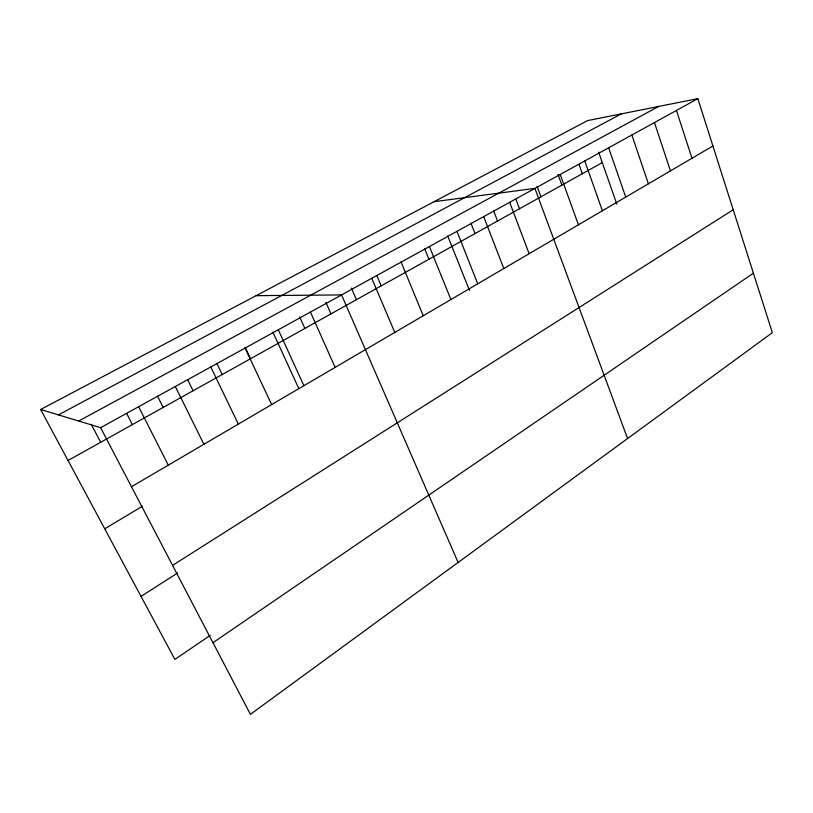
<?xml version="1.0" encoding="UTF-8"?>
<svg xmlns="http://www.w3.org/2000/svg" width="813" height="813" viewBox="0 0 813 813"><rect width="100%" height="100%" fill="white"/><g stroke="black" fill="none" stroke-linecap="round" stroke-linejoin="round"><path stroke-width="1.22" d="M212.965 642.697L753.407 273.188M210.262 635.349L174.876 659.394L40.65 409.498L587.606 120.588L697.839 98.658L772.35 332.68L250.404 714.342L100.609 427.668L40.65 409.498M141.025 596.376L177.671 572.941M172.569 565.391L733.214 209.744M104.735 528.796L142.529 506.194M131.472 486.723L712.92 145.994M68.038 460.483L602.291 162.6M100.609 427.668L697.839 98.658M78.719 421.032L658.611 106.462M58.445 414.884L621.244 113.901M434.051 201.695L534.924 188.403L627.585 438.542M256.125 295.678L341.582 294.916L458.126 562.454M91.259 424.335L100.68 442.292M126.676 413.502L132.377 424.62M138.606 406.734L168.301 465.138M157.519 396.185L163.169 407.445M175.313 386.51L203.9 444.284M187.63 379.6L193.098 390.758M210.791 366.968L238.331 424.101M216.776 363.228L222.203 374.529M245.13 347.283L250.516 358.746M245.099 348.066L271.644 404.579M272.843 332.029L298.849 388.624M278.3 329.773L303.899 385.677M299.682 316.907L304.875 328.432M310.444 312.07L335.139 367.374M325.952 302.456L330.993 313.879M351.419 288.087L356.429 299.692M371.765 278.29L394.783 332.426M376.836 275.526L381.216 285.871M401.012 261.888L423.258 315.739M429.406 246.542L450.9 299.54M424.701 248.839L428.939 259.266M447.689 235.851L469.467 290.393M456.947 231.359L477.739 283.808M470.9 223.067L475.016 233.575M483.694 216.624L503.806 268.534M493.542 210.608L497.536 221.014M509.68 202.315L529.131 253.686M515.97 199.348L519.517 208.758M537.078 186.309L540.96 196.807M560.198 174.48L578.429 224.805M558.013 174.439L561.895 185.13M578.978 164.317L582.332 173.738M584.76 160.954L602.403 210.76M598.622 152.102L616.823 204.154M608.642 147.793L625.725 197.092M631.864 135.009L648.408 183.799M654.455 122.56L670.481 170.862M676.436 110.446L691.985 158.261"/></g></svg>
